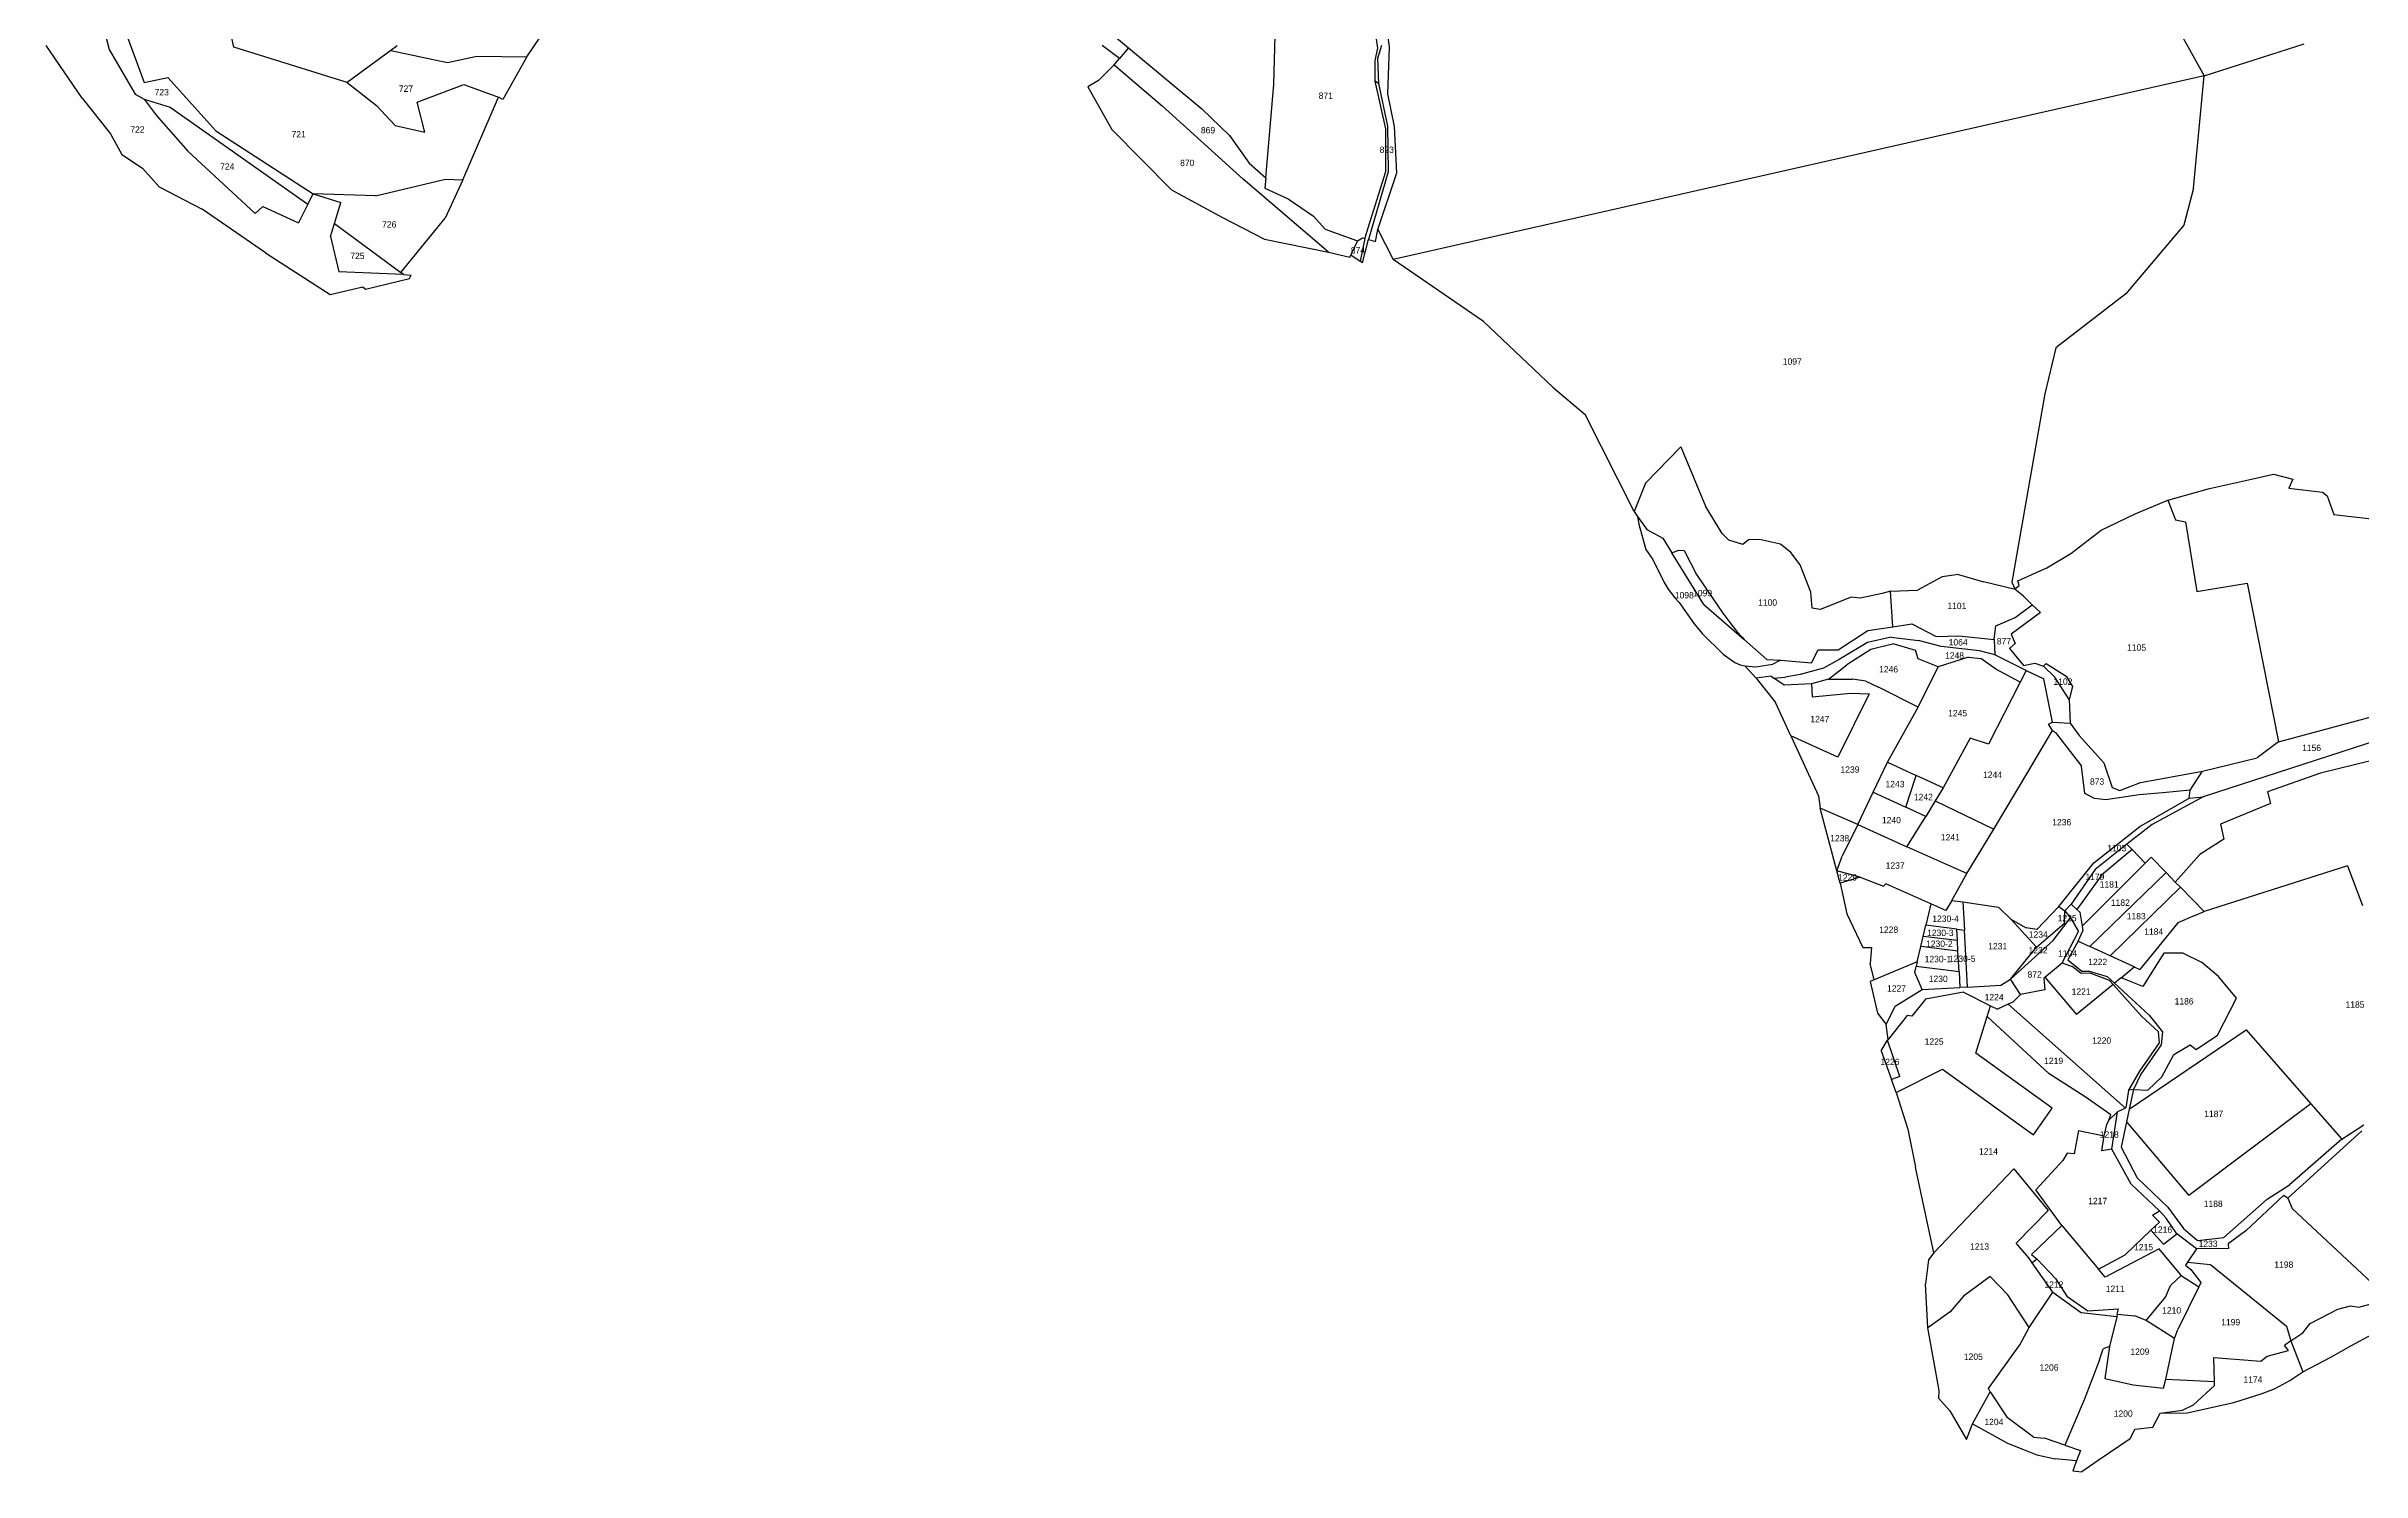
# Model space of a CAD drawing. Header units: metres. Extents: x 215851 to 218449, y 2702083 to 2704249.
# Drawn here: x 216063 to 216972, y 2702701 to 2703261 of the extents above; entities that cross this region are included whole.
import ezdxf
from ezdxf.enums import TextEntityAlignment as Align

# ---------------------------------------------------------------- set-up
doc = ezdxf.new("R2010")
doc.units = ezdxf.units.M

msp = doc.modelspace()

# ---------------------------------------------------------------- linework, layer by layer
at = {"layer": 'LIN'}
for p, q in [((216544.77, 2703245.61), (216545.73, 2703279.42)), ((216891.76, 2703281.51), (216909.79, 2703249.08)), ((216083.57, 2703276.03), (216087.9, 2703259.36)), ((216251.68, 2703256.48), (216262.68, 2703272.8)), ((216585.65, 2703259.9), (216583.07, 2703276.86)), ((216590.21, 2703260.41), (216587.93, 2703275.84)), ((216077.23, 2703240.33), (216063.21, 2703260.93)), ((216094.78, 2703264.89), (216101.61, 2703246.45)), ((216136.82, 2703260.28), (216135.84, 2703264.55)), ((216200.8, 2703260.89), (216198.32, 2703259.06)), ((216484.27, 2703255.92), (216477.45, 2703260.92)), ((216479.9, 2703266.55), (216487.8, 2703260.1)), ((216587.08, 2703260.96), (216585.49, 2703255.86)), ((216909.79, 2703249.08), (216948.97, 2703261.66)), ((216087.9, 2703259.36), (216098.09, 2703241.92)), ((216181.3, 2703246.5), (216136.82, 2703260.28)), ((216198.32, 2703259.06), (216181.3, 2703246.5)), ((216198.32, 2703259.06), (216220.6, 2703254.25)), ((216220.6, 2703254.25), (216232.05, 2703256.78)), ((216232.05, 2703256.78), (216251.68, 2703256.48)), ((216251.68, 2703256.48), (216242.33, 2703239.83)), ((216482.09, 2703253.34), (216475.98, 2703247.2)), ((216482.09, 2703253.34), (216484.27, 2703255.92)), ((216482.09, 2703253.34), (216501.05, 2703237.35)), ((216487.8, 2703260.1), (216484.27, 2703255.92)), ((216487.8, 2703260.1), (216516.56, 2703236.1)), ((216584.51, 2703255.05), (216585.65, 2703259.9)), ((216584.55, 2703247.02), (216584.51, 2703255.05)), ((216585.49, 2703255.86), (216585.92, 2703246)), ((216589.48, 2703242.06), (216590.21, 2703260.41)), ((216101.61, 2703246.45), (216110.9, 2703248.44)), ((216110.9, 2703248.44), (216129.72, 2703227.46)), ((216181.3, 2703246.5), (216192.72, 2703237.43)), ((216208.71, 2703238.79), (216227.05, 2703245.68)), ((216227.05, 2703245.68), (216240.56, 2703240.75)), ((216475.98, 2703247.2), (216471.76, 2703244.77)), ((216471.76, 2703244.77), (216481.18, 2703227.98)), ((216541.61, 2703209.04), (216544.77, 2703245.61)), ((216585.92, 2703246), (216584.55, 2703247.02)), ((216588.7, 2703228.28), (216584.55, 2703247.02)), ((216585.92, 2703246), (216589.38, 2703229.33)), ((216909.79, 2703249.08), (216591.61, 2703177.07)), ((216905.54, 2703205.05), (216909.79, 2703249.08)), ((216077.23, 2703240.33), (216088.42, 2703226.36)), ((216098.09, 2703241.92), (216101.58, 2703239.87)), ((216101.58, 2703239.87), (216111.85, 2703236.83)), ((216101.58, 2703239.87), (216106.3, 2703233.59)), ((216106.3, 2703233.59), (216118.77, 2703219.46)), ((216111.85, 2703236.83), (216165.82, 2703198.69)), ((216192.72, 2703237.43), (216200.02, 2703229.55)), ((216211.66, 2703227.02), (216208.71, 2703238.79)), ((216226.63, 2703208.28), (216240.56, 2703240.75)), ((216242.33, 2703239.83), (216240.56, 2703240.75)), ((216532.77, 2703208.56), (216501.05, 2703237.35)), ((216516.56, 2703236.1), (216527.39, 2703225.61)), ((216592.1, 2703229.13), (216589.48, 2703242.06)), ((216088.42, 2703226.36), (216092.85, 2703218.15)), ((216129.72, 2703227.46), (216167.93, 2703202.84)), ((216200.02, 2703229.55), (216211.66, 2703227.02)), ((216481.18, 2703227.98), (216504.65, 2703204.28)), ((216527.39, 2703225.61), (216535.11, 2703214.85)), ((216588.74, 2703211.5), (216588.7, 2703228.28)), ((216589.38, 2703229.33), (216589.66, 2703211.37)), ((216593.01, 2703211.04), (216592.1, 2703229.13)), ((216092.85, 2703218.15), (216100.97, 2703212.84)), ((216118.77, 2703219.46), (216145.11, 2703195.06)), ((216100.97, 2703212.84), (216107.44, 2703205.58)), ((216192.39, 2703202.05), (216219.87, 2703208.54)), ((216226.63, 2703208.28), (216219.63, 2703193.21)), ((216219.87, 2703208.54), (216226.63, 2703208.28)), ((216566.23, 2703179.89), (216532.77, 2703208.56)), ((216535.11, 2703214.85), (216541.61, 2703209.04)), ((216541.61, 2703209.04), (216541.27, 2703205.01)), ((216580.5, 2703185.24), (216588.74, 2703211.5)), ((216589.66, 2703211.37), (216581.93, 2703184.84)), ((216585.65, 2703188.72), (216593.01, 2703211.04)), ((216107.44, 2703205.58), (216124.39, 2703196.72)), ((216145.11, 2703195.06), (216148.1, 2703197.81)), ((216148.1, 2703197.81), (216162.1, 2703191.38)), ((216165.82, 2703198.69), (216162.1, 2703191.38)), ((216165.82, 2703198.69), (216167.93, 2703202.84)), ((216192.39, 2703202.05), (216167.93, 2703202.84)), ((216167.93, 2703202.84), (216178.82, 2703199.31)), ((216176.25, 2703191.09), (216178.82, 2703199.31)), ((216504.65, 2703204.28), (216524.7, 2703193.49)), ((216541.27, 2703205.01), (216550.38, 2703200.81)), ((216550.38, 2703200.81), (216560.3, 2703194)), ((216905.54, 2703205.05), (216901.75, 2703190.48)), ((216149.15, 2703179.59), (216124.39, 2703196.72)), ((216174.7, 2703186.1), (216176.25, 2703191.09)), ((216176.25, 2703191.09), (216202.35, 2703171.85)), ((216202.35, 2703171.85), (216219.63, 2703193.21)), ((216524.7, 2703193.49), (216541.13, 2703184.95)), ((216560.3, 2703194), (216564.98, 2703188.96)), ((216564.98, 2703188.96), (216577.63, 2703184.29)), ((216584.71, 2703184.06), (216585.65, 2703188.72)), ((216585.65, 2703188.72), (216591.61, 2703177.07)), ((216901.75, 2703190.48), (216879.11, 2703163.58)), ((216149.15, 2703179.59), (216174.62, 2703163.24)), ((216174.7, 2703186.1), (216177.96, 2703172.21)), ((216541.13, 2703184.95), (216566.23, 2703179.89)), ((216566.23, 2703179.89), (216574.64, 2703177.96)), ((216574.64, 2703177.96), (216575.02, 2703178.78)), ((216577.63, 2703184.29), (216575.02, 2703178.78)), ((216575.02, 2703178.78), (216578.64, 2703176.35)), ((216577.63, 2703184.29), (216579.64, 2703185.48)), ((216580.5, 2703185.24), (216578.64, 2703176.35)), ((216579.6, 2703175.71), (216581.93, 2703184.84)), ((216579.64, 2703185.48), (216580.5, 2703185.24)), ((216581.93, 2703184.84), (216584.71, 2703184.06)), ((216203.3, 2703171.16), (216177.96, 2703172.21)), ((216203.3, 2703171.16), (216202.35, 2703171.85)), ((216203.3, 2703171.16), (216206.32, 2703170.87)), ((216205.68, 2703169.53), (216206.32, 2703170.87)), ((216579.6, 2703175.71), (216578.64, 2703176.35)), ((216627.01, 2703152.75), (216591.61, 2703177.07)), ((216174.62, 2703163.24), (216187.42, 2703166.23)), ((216187.42, 2703166.23), (216188.5, 2703165.37)), ((216188.5, 2703165.37), (216205.68, 2703169.53)), ((216879.11, 2703163.58), (216851.61, 2703142.38)), ((216627.01, 2703152.75), (216654.28, 2703126.87)), ((216851.61, 2703142.38), (216847.31, 2703124.3)), ((216654.28, 2703126.87), (216666.95, 2703116.17)), ((216847.31, 2703124.3), (216834.35, 2703050.43)), ((216686.2, 2703078.13), (216666.95, 2703116.17)), ((216704.51, 2703103.5), (216690.56, 2703089.32)), ((216704.51, 2703103.5), (216714.1, 2703080.19)), ((216690.56, 2703089.32), (216686.2, 2703078.13)), ((216911.93, 2703087.18), (216925.98, 2703090.29)), ((216925.98, 2703090.29), (216936.98, 2703092.8)), ((216936.98, 2703092.8), (216944.61, 2703090.88)), ((216944.61, 2703090.88), (216942.96, 2703087.32)), ((216720.66, 2703069.56), (216714.1, 2703080.19)), ((216882.76, 2703077.2), (216895.49, 2703082.66)), ((216895.49, 2703082.66), (216911.93, 2703087.18)), ((216895.49, 2703082.66), (216898.52, 2703074.83)), ((216942.96, 2703087.32), (216956.26, 2703085.69)), ((216956.26, 2703085.69), (216958, 2703084.33)), ((216958, 2703084.33), (216960.7, 2703076.95)), ((216686.2, 2703078.13), (216687.49, 2703076.22)), ((216687.49, 2703076.22), (216691.17, 2703071.05)), ((216687.49, 2703076.22), (216687.93, 2703073.15)), ((216687.93, 2703073.15), (216690.75, 2703063.25)), ((216691.17, 2703071.05), (216697.43, 2703067.67)), ((216857.44, 2703061.65), (216869.34, 2703070.85)), ((216869.34, 2703070.85), (216882.76, 2703077.2)), ((216898.52, 2703074.83), (216902.45, 2703074.16)), ((216902.45, 2703074.16), (216906.92, 2703046.83)), ((216960.7, 2703076.95), (216965.1, 2703076.44)), ((216965.1, 2703076.44), (216976.59, 2703075.1)), ((216690.75, 2703063.25), (216693.52, 2703059.32)), ((216697.43, 2703067.67), (216700.96, 2703061.98)), ((216700.96, 2703061.98), (216703.75, 2703063.04)), ((216713.52, 2703041.71), (216700.96, 2703061.98)), ((216703.75, 2703063.04), (216705.75, 2703062.79)), ((216705.75, 2703062.79), (216710.67, 2703053.46)), ((216723.32, 2703066.86), (216720.66, 2703069.56)), ((216728.79, 2703065.15), (216723.32, 2703066.86)), ((216731, 2703067.01), (216728.79, 2703065.15)), ((216735.38, 2703067.11), (216731, 2703067.01)), ((216743.62, 2703065.38), (216735.38, 2703067.11)), ((216747.69, 2703062.1), (216743.62, 2703065.38)), ((216751.31, 2703057.21), (216747.69, 2703062.1)), ((216848.07, 2703055.99), (216857.44, 2703061.65)), ((216693.52, 2703059.32), (216697.97, 2703050.28)), ((216710.67, 2703053.46), (216720.94, 2703038.31)), ((216755.52, 2703046.48), (216751.31, 2703057.21)), ((216807.02, 2703052.47), (216797.35, 2703047.25)), ((216813.46, 2703053.46), (216807.02, 2703052.47)), ((216813.46, 2703053.46), (216823.19, 2703050.6)), ((216836.7, 2703050.96), (216848.07, 2703055.99)), ((216697.97, 2703050.28), (216699.56, 2703047.71)), ((216699.56, 2703047.71), (216702.13, 2703044.28)), ((216702.13, 2703044.28), (216703.86, 2703042.47)), ((216703.86, 2703042.47), (216709.67, 2703034.1)), ((216756.01, 2703040.21), (216755.52, 2703046.48)), ((216771.35, 2703044.56), (216759.09, 2703039.69)), ((216774.79, 2703044.2), (216771.35, 2703044.56)), ((216783.46, 2703045.96), (216774.79, 2703044.2)), ((216786.68, 2703046.96), (216783.46, 2703045.96)), ((216786.68, 2703046.96), (216797.35, 2703047.25)), ((216787.68, 2703032.94), (216786.68, 2703046.96)), ((216835.69, 2703047.55), (216823.19, 2703050.6)), ((216834.35, 2703050.43), (216835.52, 2703047.87)), ((216835.52, 2703047.87), (216837.16, 2703049.06)), ((216835.69, 2703047.55), (216835.52, 2703047.87)), ((216838.96, 2703044.96), (216835.69, 2703047.55)), ((216837.16, 2703049.06), (216836.7, 2703050.96)), ((216842.34, 2703041.49), (216838.96, 2703044.96)), ((216906.92, 2703046.83), (216926.69, 2703050.08)), ((216926.69, 2703050.08), (216939, 2702987.75)), ((216709.67, 2703034.1), (216712.8, 2703030.29)), ((216713.52, 2703041.71), (216729.33, 2703027.88)), ((216720.94, 2703038.31), (216724.13, 2703034.08)), ((216724.13, 2703034.08), (216726.39, 2703031.05)), ((216759.09, 2703039.69), (216756.01, 2703040.21)), ((216787.68, 2703032.94), (216795.1, 2703034.03)), ((216795.1, 2703034.03), (216804.7, 2703029.09)), ((216828.05, 2703033.3), (216835.7, 2703036.51)), ((216845.58, 2703038.58), (216834.03, 2703030.04)), ((216835.7, 2703036.51), (216842.34, 2703041.49)), ((216842.34, 2703041.49), (216845.58, 2703038.58)), ((216712.8, 2703030.29), (216721.09, 2703022.12)), ((216726.39, 2703031.05), (216728.69, 2703028.73)), ((216728.69, 2703028.73), (216729.33, 2703027.88)), ((216738.23, 2703020.1), (216729.33, 2703027.88)), ((216766.24, 2703023.92), (216777.88, 2703031.49)), ((216777.68, 2703026.72), (216766.65, 2703020.09)), ((216787.02, 2703028.83), (216777.68, 2703026.72)), ((216777.88, 2703031.49), (216787.68, 2703032.94)), ((216788.08, 2703026.23), (216779.07, 2703024.06)), ((216787.02, 2703028.83), (216797.71, 2703027.56)), ((216788.08, 2703026.23), (216796.56, 2703023.76)), ((216806.63, 2703025.15), (216797.71, 2703027.56)), ((216804.7, 2703029.09), (216813.59, 2703029.41)), ((216821.62, 2703023.48), (216806.63, 2703025.15)), ((216813.59, 2703029.41), (216827.39, 2703027.94)), ((216827.39, 2703027.94), (216828.05, 2703033.3)), ((216827.39, 2703027.94), (216827.62, 2703021.95)), ((216835.61, 2703026.38), (216833.39, 2703024.38)), ((216833.39, 2703024.38), (216838.85, 2703017.78)), ((216834.03, 2703030.04), (216835.61, 2703026.38)), ((216721.09, 2703022.12), (216725.63, 2703018.89)), ((216725.63, 2703018.89), (216727.73, 2703018.03)), ((216727.73, 2703018.03), (216729.54, 2703017.56)), ((216734.07, 2703012.73), (216729.54, 2703017.56)), ((216729.54, 2703017.56), (216733.85, 2703017.17)), ((216733.85, 2703017.17), (216740.62, 2703018.3)), ((216738.23, 2703020.1), (216743.61, 2703019.85)), ((216743.61, 2703019.85), (216740.62, 2703018.3)), ((216743.61, 2703019.85), (216755.71, 2703018.73)), ((216760.39, 2703016.65), (216751.33, 2703014.15)), ((216755.71, 2703018.73), (216758.39, 2703023.93)), ((216758.39, 2703023.93), (216766.24, 2703023.92)), ((216766.65, 2703020.09), (216760.39, 2703016.65)), ((216762.43, 2703012.31), (216769.64, 2703018.02)), ((216779.07, 2703024.06), (216769.64, 2703018.02)), ((216797.55, 2703020.4), (216796.56, 2703023.76)), ((216805.43, 2703017.25), (216797.55, 2703020.4)), ((216797.55, 2703001.34), (216805.43, 2703017.25)), ((216817.35, 2703021.05), (216805.43, 2703017.25)), ((216817.35, 2703021.05), (216822.16, 2703020.47)), ((216827.62, 2703021.95), (216821.62, 2703023.48)), ((216828.02, 2703016.3), (216822.16, 2703020.47)), ((216839.96, 2703015.8), (216827.62, 2703021.95)), ((216837.65, 2703011.14), (216828.02, 2703016.3)), ((216839.96, 2703015.8), (216837.65, 2703011.14)), ((216838.85, 2703017.78), (216843.38, 2703018.7)), ((216839.96, 2703015.8), (216846.86, 2703012.45)), ((216843.38, 2703018.7), (216846.75, 2703017.49)), ((216846.75, 2703017.49), (216847.79, 2703018.46)), ((216846.75, 2703017.49), (216851.14, 2703013.17)), ((216847.79, 2703018.46), (216855.6, 2703013.54)), ((216739.94, 2703013.49), (216734.07, 2703012.73)), ((216734.07, 2703012.73), (216741.61, 2703003.16)), ((216739.94, 2703013.49), (216740.95, 2703012.81)), ((216740.95, 2703012.81), (216745.44, 2703013.12)), ((216745.04, 2703010.03), (216740.95, 2703012.81)), ((216755.78, 2703010.51), (216745.04, 2703010.03)), ((216751.33, 2703014.15), (216745.44, 2703013.12)), ((216762.43, 2703012.31), (216755.78, 2703010.51)), ((216755.78, 2703010.51), (216755.99, 2703005.49)), ((216755.99, 2703005.49), (216771.15, 2703006.87)), ((216762.43, 2703012.31), (216771.78, 2703012.39)), ((216778.34, 2703006.65), (216766.11, 2702981.75)), ((216771.15, 2703006.87), (216778.34, 2703006.65)), ((216777.09, 2703011.65), (216771.78, 2703012.39)), ((216777.09, 2703011.65), (216782.05, 2703009.17)), ((216797.55, 2703001.34), (216782.05, 2703009.17)), ((216837.65, 2703011.14), (216825.18, 2702986.91)), ((216850.23, 2702995.47), (216846.86, 2703012.45)), ((216856.79, 2703004.35), (216851.14, 2703013.17)), ((216855.6, 2703013.54), (216858.12, 2703009.45)), ((216858.12, 2703009.45), (216856.79, 2703004.35)), ((216747.64, 2702990.12), (216741.61, 2703003.16)), ((216785.57, 2702979.83), (216797.55, 2703001.34)), ((216856.79, 2703004.35), (216857.26, 2702995.11)), ((216939, 2702987.75), (216976.36, 2702997.86)), ((216766.11, 2702981.75), (216747.64, 2702990.12)), ((216747.64, 2702990.12), (216758.5, 2702966.63)), ((216818, 2702989.18), (216807.38, 2702969.72)), ((216825.18, 2702986.91), (216818, 2702989.18)), ((216840.64, 2702975.9), (216850.33, 2702992.27)), ((216848.76, 2702994.76), (216850.23, 2702995.47)), ((216850.33, 2702992.27), (216848.76, 2702994.76)), ((216850.23, 2702995.47), (216857.26, 2702995.11)), ((216850.33, 2702992.27), (216851.48, 2702991.46)), ((216851.48, 2702991.46), (216861.66, 2702978.29)), ((216857.26, 2702995.11), (216860.76, 2702990.27)), ((216860.76, 2702990.27), (216870.42, 2702979.58)), ((216977.91, 2702988.42), (216909.36, 2702966.16)), ((216779.94, 2702968.08), (216785.57, 2702979.83)), ((216785.57, 2702979.83), (216796.76, 2702974.64)), ((216870.42, 2702979.58), (216873.7, 2702969.82)), ((216909.15, 2702976.28), (216930.56, 2702981.5)), ((216939, 2702987.75), (216930.56, 2702981.5)), ((216977.24, 2702980.91), (216955.42, 2702975.55)), ((216792.69, 2702962.19), (216796.76, 2702974.64)), ((216807.38, 2702969.72), (216796.76, 2702974.64)), ((216827.24, 2702953.58), (216840.64, 2702975.9)), ((216862.92, 2702967.46), (216861.66, 2702978.29)), ((216873.7, 2702969.82), (216876.71, 2702968.69)), ((216876.71, 2702968.69), (216884.8, 2702971.89)), ((216884.8, 2702971.89), (216909.15, 2702976.28)), ((216904.3, 2702968.87), (216909.15, 2702976.28)), ((216955.42, 2702975.55), (216934.6, 2702968.13)), ((216758.5, 2702966.63), (216759.19, 2702961.8)), ((216773.85, 2702955.36), (216759.19, 2702961.8)), ((216765.62, 2702937.18), (216759.19, 2702961.8)), ((216773.85, 2702955.36), (216779.94, 2702968.08)), ((216779.94, 2702968.08), (216792.69, 2702962.19)), ((216800.54, 2702958.56), (216792.69, 2702962.19)), ((216804.28, 2702964.6), (216800.54, 2702958.56)), ((216807.38, 2702969.72), (216804.28, 2702964.6)), ((216804.28, 2702964.6), (216827.24, 2702953.58)), ((216866.78, 2702965.6), (216862.92, 2702967.46)), ((216871.16, 2702965.01), (216866.78, 2702965.6)), ((216884.35, 2702967.06), (216871.16, 2702965.01)), ((216893.51, 2702967.72), (216884.35, 2702967.06)), ((216884.5, 2702954.59), (216903.92, 2702965.68)), ((216909.36, 2702966.16), (216889.43, 2702955.37)), ((216904.3, 2702968.87), (216893.51, 2702967.72)), ((216903.92, 2702965.68), (216904.3, 2702968.87)), ((216903.92, 2702965.68), (216909.36, 2702966.16)), ((216935.75, 2702963.56), (216916.26, 2702955.53)), ((216934.6, 2702968.13), (216935.75, 2702963.56)), ((216773.85, 2702955.36), (216767.76, 2702942.94)), ((216773.85, 2702955.36), (216793.14, 2702946.59)), ((216793.14, 2702946.59), (216800.54, 2702958.56)), ((216816.73, 2702936.12), (216827.24, 2702953.58)), ((216866.44, 2702940.38), (216884.5, 2702954.59)), ((216889.43, 2702955.37), (216879.4, 2702947.69)), ((216916.26, 2702955.53), (216917.55, 2702949.6)), ((216765.62, 2702937.18), (216767.76, 2702942.94)), ((216816.73, 2702936.12), (216793.14, 2702946.59)), ((216879.4, 2702947.69), (216867.05, 2702937.7)), ((216881.48, 2702945.56), (216869.65, 2702935.65)), ((216879.4, 2702947.69), (216881.48, 2702945.56)), ((216881.48, 2702945.56), (216886.7, 2702940.21)), ((216908.03, 2702943.55), (216898.44, 2702932.79)), ((216917.55, 2702949.6), (216908.03, 2702943.55)), ((216774.85, 2702934.74), (216765.62, 2702937.18)), ((216767.03, 2702932.32), (216765.62, 2702937.18)), ((216774.85, 2702934.74), (216767.03, 2702932.32)), ((216774.85, 2702934.74), (216784.04, 2702931.16)), ((216810.85, 2702925.53), (216816.73, 2702936.12)), ((216852.78, 2702923.21), (216866.44, 2702940.38)), ((216867.05, 2702937.7), (216857.62, 2702924.05)), ((216869.65, 2702935.65), (216859.85, 2702921.98)), ((216886.7, 2702940.21), (216861.89, 2702915.51)), ((216864.96, 2702907.44), (216894.83, 2702936.49)), ((216886.7, 2702940.21), (216888.97, 2702942.48)), ((216894.83, 2702936.49), (216888.97, 2702942.48)), ((216898.44, 2702932.79), (216894.83, 2702936.49)), ((216965.98, 2702939.19), (216909.74, 2702921.23)), ((216965.98, 2702939.19), (216971.93, 2702923.57)), ((216767.03, 2702932.32), (216769.64, 2702920.35)), ((216784.94, 2702932.07), (216784.04, 2702931.16)), ((216802.5, 2702924.23), (216784.94, 2702932.07)), ((216810.85, 2702925.53), (216808.48, 2702921.56)), ((216810.85, 2702925.53), (216815.14, 2702924.99)), ((216815.14, 2702924.99), (216829.09, 2702922.95)), ((216815.14, 2702924.99), (216815.74, 2702913.96)), ((216872.87, 2702903.83), (216900.46, 2702930.73)), ((216898.44, 2702932.79), (216900.46, 2702930.73)), ((216900.46, 2702930.73), (216909.74, 2702921.23)), ((216769.64, 2702920.35), (216775.88, 2702907.12)), ((216799.53, 2702911.47), (216800.55, 2702915.86)), ((216802.5, 2702924.23), (216800.55, 2702915.86)), ((216812.72, 2702914.34), (216800.55, 2702915.86)), ((216808.48, 2702921.56), (216802.5, 2702924.23)), ((216833.97, 2702918.24), (216829.09, 2702922.95)), ((216844, 2702907.28), (216833.97, 2702918.24)), ((216833.97, 2702918.24), (216839.95, 2702914.86)), ((216844, 2702907.28), (216854.99, 2702916.66)), ((216852.78, 2702923.21), (216844.13, 2702914.13)), ((216850.5, 2702909.89), (216854.72, 2702915.29)), ((216852.78, 2702923.21), (216855.12, 2702921.48)), ((216854.72, 2702915.29), (216857.4, 2702918.68)), ((216854.99, 2702916.66), (216854.72, 2702915.29)), ((216854.99, 2702916.66), (216855.12, 2702921.48)), ((216855.12, 2702921.48), (216857.62, 2702924.05)), ((216855.12, 2702921.48), (216857.4, 2702918.68)), ((216857.4, 2702918.68), (216860.47, 2702913.44)), ((216859.85, 2702921.98), (216857.62, 2702924.05)), ((216859.85, 2702921.98), (216860.95, 2702920.97)), ((216860.95, 2702920.97), (216861.89, 2702915.51)), ((216861.89, 2702915.51), (216862.23, 2702913.58)), ((216899.5, 2702916.78), (216884.51, 2702898.5)), ((216906.08, 2702919.64), (216899.5, 2702916.78)), ((216906.08, 2702919.64), (216909.74, 2702921.23)), ((216775.88, 2702907.12), (216779.27, 2702907.13)), ((216779.27, 2702907.13), (216778.75, 2702900.8)), ((216797.21, 2702901.53), (216798.59, 2702907.47)), ((216798.59, 2702907.47), (216799.53, 2702911.47)), ((216813.19, 2702905.64), (216798.59, 2702907.47)), ((216812.96, 2702909.79), (216799.53, 2702911.47)), ((216812.96, 2702909.79), (216812.72, 2702914.34)), ((216812.72, 2702914.34), (216815.74, 2702913.96)), ((216813.19, 2702905.64), (216812.96, 2702909.79)), ((216816.96, 2702891.57), (216815.74, 2702913.96)), ((216833.87, 2702894.72), (216850.5, 2702909.89)), ((216833.87, 2702894.72), (216844, 2702907.28)), ((216844.13, 2702914.13), (216839.95, 2702914.86)), ((216854.08, 2702901.12), (216860.47, 2702913.44)), ((216860.34, 2702909.56), (216856.35, 2702902.24)), ((216860.34, 2702909.56), (216862.23, 2702913.58)), ((216860.34, 2702909.56), (216864.96, 2702907.44)), ((216872.87, 2702903.83), (216864.96, 2702907.44)), ((216780.32, 2702894.4), (216778.75, 2702900.8)), ((216797.21, 2702901.53), (216780.32, 2702894.4)), ((216796.23, 2702897.32), (216796.79, 2702899.71)), ((216799.12, 2702890.61), (216796.23, 2702897.32)), ((216797.21, 2702901.53), (216796.79, 2702899.71)), ((216813.63, 2702897.6), (216796.79, 2702899.71)), ((216813.63, 2702897.6), (216813.19, 2702905.64)), ((216813.63, 2702897.6), (216813.96, 2702891.41)), ((216847.33, 2702895.47), (216854.08, 2702901.12)), ((216854.08, 2702901.12), (216857.95, 2702899.63)), ((216856.35, 2702902.24), (216861.75, 2702897.79)), ((216861.47, 2702896.91), (216857.95, 2702899.63)), ((216861.75, 2702897.79), (216864.66, 2702897.8)), ((216864.66, 2702897.8), (216871.68, 2702895.77)), ((216882.38, 2702899.48), (216872.87, 2702903.83)), ((216877.18, 2702895.19), (216882.38, 2702899.48)), ((216882.38, 2702899.48), (216884.51, 2702898.5)), ((216894.02, 2702904.82), (216885.76, 2702891.79)), ((216901.54, 2702904.83), (216894.02, 2702904.82)), ((216901.54, 2702904.83), (216908.8, 2702901.32)), ((216915.36, 2702895.67), (216908.8, 2702901.32)), ((216780.32, 2702894.4), (216778.71, 2702893.73)), ((216778.71, 2702893.73), (216781.59, 2702881.39)), ((216788.59, 2702884.03), (216799.12, 2702890.61)), ((216799.12, 2702890.61), (216813.96, 2702891.41)), ((216815.37, 2702889.63), (216800.52, 2702886.83)), ((216816.96, 2702891.57), (216813.96, 2702891.41)), ((216815.37, 2702889.63), (216825.94, 2702884.19)), ((216816.96, 2702891.57), (216830.06, 2702892.27)), ((216830.06, 2702892.27), (216833.87, 2702894.72)), ((216837.75, 2702888.65), (216833.87, 2702894.72)), ((216837.75, 2702888.65), (216834.71, 2702885.71)), ((216847.3, 2702890.45), (216837.75, 2702888.65)), ((216847.33, 2702895.47), (216846.83, 2702895.05)), ((216846.83, 2702895.05), (216847.3, 2702890.45)), ((216847.33, 2702895.47), (216859.7, 2702880.79)), ((216874.03, 2702892.6), (216859.7, 2702880.79)), ((216865.12, 2702896.97), (216861.47, 2702896.91)), ((216872.67, 2702894.11), (216865.12, 2702896.97)), ((216874.61, 2702893.07), (216871.68, 2702895.77)), ((216874.03, 2702892.6), (216872.67, 2702894.11)), ((216885.16, 2702880.18), (216874.03, 2702892.6)), ((216877.18, 2702895.19), (216874.61, 2702893.07)), ((216874.61, 2702893.07), (216888.19, 2702880.53)), ((216885.76, 2702891.79), (216877.18, 2702895.19)), ((216922.45, 2702887.25), (216915.36, 2702895.67)), ((216781.59, 2702881.39), (216785.09, 2702876.95)), ((216785.09, 2702876.95), (216788.59, 2702884.03)), ((216793.27, 2702880.38), (216785.77, 2702871.02)), ((216795.13, 2702880.1), (216793.27, 2702880.38)), ((216800.52, 2702886.83), (216795.13, 2702880.1)), ((216820.27, 2702865.7), (216824.66, 2702880.01)), ((216824.66, 2702880.01), (216825.94, 2702884.19)), ((216824.66, 2702880.01), (216849, 2702857.51)), ((216825.94, 2702884.19), (216828.73, 2702882.87)), ((216832.95, 2702884.87), (216828.73, 2702882.87)), ((216834.71, 2702885.71), (216832.95, 2702884.87)), ((216832.95, 2702884.87), (216878.94, 2702844.08)), ((216891.91, 2702874.06), (216885.16, 2702880.18)), ((216888.19, 2702880.53), (216893.5, 2702874.06)), ((216915.08, 2702872.77), (216922.45, 2702887.25)), ((216783.07, 2702866.6), (216785.52, 2702870.7)), ((216785.77, 2702871.02), (216785.09, 2702876.95)), ((216785.77, 2702871.02), (216785.52, 2702870.7)), ((216790.39, 2702856.43), (216785.52, 2702870.7)), ((216880.4, 2702843.69), (216926.31, 2702874.84)), ((216892.22, 2702869.73), (216891.91, 2702874.06)), ((216893.5, 2702874.06), (216892.98, 2702868.93)), ((216906.66, 2702867.12), (216915.08, 2702872.77)), ((216926.31, 2702874.84), (216951.7, 2702845.75)), ((216783.07, 2702866.6), (216787.18, 2702855.27)), ((216850.12, 2702844.01), (216820.27, 2702865.7)), ((216884.58, 2702858.54), (216892.22, 2702869.73)), ((216892.98, 2702868.93), (216885, 2702857.45)), ((216893.24, 2702856.42), (216897.86, 2702865.11)), ((216897.86, 2702865.11), (216904.3, 2702868.97)), ((216904.3, 2702868.97), (216906.66, 2702867.12)), ((216790.39, 2702856.43), (216787.18, 2702855.27)), ((216789.01, 2702850.17), (216787.18, 2702855.27)), ((216789.01, 2702850.17), (216807.18, 2702859.33)), ((216807.18, 2702859.33), (216842.8, 2702833.57)), ((216863.08, 2702848.49), (216849, 2702857.51)), ((216880.24, 2702851.15), (216884.58, 2702858.54)), ((216885, 2702857.45), (216882.07, 2702851.41)), ((216887.66, 2702851.08), (216893.24, 2702856.42)), ((216789.01, 2702850.17), (216793.51, 2702835.8)), ((216842.8, 2702833.57), (216850.12, 2702844.01)), ((216873.23, 2702841.42), (216863.08, 2702848.49)), ((216872.35, 2702839.37), (216875.82, 2702842.65)), ((216873.52, 2702827.99), (216875.82, 2702842.65)), ((216878.94, 2702844.08), (216875.82, 2702842.65)), ((216878.94, 2702844.08), (216879.32, 2702844.96)), ((216879.32, 2702844.96), (216880.24, 2702851.15)), ((216880.4, 2702843.69), (216879.34, 2702838.73)), ((216882.07, 2702851.41), (216880.24, 2702851.15)), ((216882.07, 2702851.41), (216880.4, 2702843.69)), ((216882.07, 2702851.41), (216887.66, 2702851.08)), ((216951.7, 2702845.75), (216903.82, 2702809.79)), ((216951.7, 2702845.75), (216963.76, 2702831.92)), ((216793.51, 2702835.8), (216796.48, 2702820.9)), ((216860.43, 2702835.35), (216858.75, 2702826.14)), ((216860.43, 2702835.35), (216870.54, 2702833.26)), ((216870.54, 2702833.26), (216871.62, 2702837.68)), ((216871.62, 2702837.68), (216872.35, 2702839.37)), ((216872.35, 2702839.37), (216873.23, 2702841.42)), ((216879.34, 2702838.73), (216877.18, 2702828.73)), ((216879.34, 2702838.73), (216903.82, 2702809.79)), ((216971.6, 2702835.2), (216942.55, 2702808.71)), ((216963.76, 2702831.92), (216972.49, 2702837.5)), ((216856.02, 2702826.43), (216854.37, 2702823.56)), ((216858.75, 2702826.14), (216856.02, 2702826.43)), ((216869.69, 2702827.27), (216870.54, 2702833.26)), ((216873.52, 2702827.99), (216869.69, 2702827.27)), ((216881.19, 2702814.25), (216873.52, 2702827.99)), ((216877.18, 2702828.73), (216883.53, 2702816.69)), ((216963.76, 2702831.92), (216943.25, 2702813.93)), ((216803.75, 2702787.35), (216796.48, 2702820.9)), ((216835.13, 2702820.25), (216803.75, 2702787.35)), ((216835.13, 2702820.25), (216848.55, 2702803.91)), ((216854.37, 2702823.56), (216843.71, 2702812.09)), ((216883.53, 2702816.69), (216895.52, 2702805.24)), ((216853.98, 2702798.09), (216843.71, 2702812.09)), ((216892.21, 2702803.76), (216881.19, 2702814.25)), ((216917.47, 2702793.31), (216934.5, 2702808.32)), ((216940.96, 2702809.87), (216926.1, 2702796)), ((216934.5, 2702808.32), (216943.25, 2702813.93)), ((216942.55, 2702808.71), (216940.96, 2702809.87)), ((216942.55, 2702808.71), (216944.36, 2702804.66)), ((216835.97, 2702791.15), (216848.55, 2702803.91)), ((216853.98, 2702798.09), (216842.01, 2702786.72)), ((216853.98, 2702798.09), (216868.34, 2702780.85)), ((216888.91, 2702796.17), (216892.3, 2702799.38)), ((216889.55, 2702802.04), (216892.21, 2702803.76)), ((216892.3, 2702799.38), (216889.55, 2702802.04)), ((216892.21, 2702803.76), (216894.83, 2702800.94)), ((216899.05, 2702794.81), (216894.83, 2702800.94)), ((216895.52, 2702805.24), (216901.69, 2702796.83)), ((216944.36, 2702804.66), (216981.44, 2702770.04)), ((216840.95, 2702785.31), (216835.97, 2702791.15)), ((216892.07, 2702788.9), (216870.96, 2702777.75)), ((216878.73, 2702786.56), (216888.91, 2702796.17)), ((216888.91, 2702796.17), (216893.77, 2702790.66)), ((216900.51, 2702778.88), (216892.07, 2702788.9)), ((216893.77, 2702790.66), (216899.05, 2702794.81)), ((216906.83, 2702788.88), (216899.05, 2702794.81)), ((216901.69, 2702796.83), (216907.17, 2702792.2)), ((216906.83, 2702788.88), (216903.27, 2702783.72)), ((216919.37, 2702789.06), (216906.83, 2702788.88)), ((216907.17, 2702792.2), (216917.47, 2702793.31)), ((216926.1, 2702796), (216919.2, 2702790.81)), ((216919.2, 2702790.81), (216919.37, 2702789.06)), ((216801.65, 2702784.6), (216800.46, 2702775.18)), ((216803.75, 2702787.35), (216801.65, 2702784.6)), ((216842.3, 2702783.39), (216840.95, 2702785.31)), ((216842.01, 2702786.72), (216844.33, 2702784.78)), ((216844.33, 2702784.78), (216842.3, 2702783.39)), ((216850.36, 2702771.85), (216842.3, 2702783.39)), ((216844.33, 2702784.78), (216851.47, 2702777.19)), ((216868.34, 2702780.85), (216878.73, 2702786.56)), ((216870.96, 2702777.75), (216868.34, 2702780.85)), ((216903.27, 2702783.72), (216902.4, 2702782.46)), ((216902.4, 2702782.46), (216904.5, 2702780.81)), ((216903.27, 2702783.72), (216912.24, 2702782.79)), ((216904.5, 2702780.81), (216908.49, 2702775.69)), ((216912.24, 2702782.79), (216942.11, 2702758.53)), ((216801.39, 2702757.9), (216800.46, 2702775.18)), ((216815.4, 2702770.29), (216810.12, 2702764.21)), ((216825.87, 2702778.07), (216815.4, 2702770.29)), ((216825.87, 2702778.07), (216832.81, 2702770.89)), ((216841.16, 2702758.06), (216832.81, 2702770.89)), ((216841.16, 2702758.06), (216850.36, 2702771.85)), ((216850.36, 2702771.85), (216861.71, 2702763.72)), ((216851.47, 2702777.19), (216855.87, 2702770.27)), ((216855.87, 2702770.27), (216864.1, 2702764.6)), ((216887.02, 2702760.76), (216894.58, 2702769.95)), ((216894.58, 2702769.95), (216896.64, 2702774.5)), ((216896.64, 2702774.5), (216900.82, 2702778.46)), ((216907.69, 2702773.99), (216899.44, 2702757.2)), ((216900.82, 2702778.46), (216900.51, 2702778.88)), ((216900.82, 2702778.46), (216907.69, 2702773.99)), ((216908.49, 2702775.69), (216907.69, 2702773.99)), ((216810.12, 2702764.21), (216801.39, 2702757.9)), ((216875.47, 2702762.26), (216861.71, 2702763.72)), ((216864.1, 2702764.6), (216876.21, 2702765.3)), ((216875.47, 2702762.26), (216872.65, 2702750.51)), ((216875.71, 2702763.25), (216875.47, 2702762.26)), ((216875.71, 2702763.25), (216876.21, 2702765.3)), ((216875.71, 2702763.25), (216882.61, 2702762.62)), ((216887.02, 2702760.76), (216882.61, 2702762.62)), ((216951.4, 2702759.65), (216962.24, 2702765.25)), ((216962.24, 2702765.25), (216967.21, 2702766.52)), ((216967.21, 2702766.52), (216970.5, 2702765.94)), ((216970.5, 2702765.94), (216976.74, 2702767.7)), ((216805.87, 2702733.27), (216801.39, 2702757.9)), ((216837.48, 2702751.23), (216841.16, 2702758.06)), ((216898.14, 2702753.77), (216887.02, 2702760.76)), ((216894.73, 2702737.7), (216898.14, 2702753.77)), ((216898.14, 2702753.77), (216899.44, 2702757.2)), ((216943.73, 2702752.82), (216941.31, 2702751)), ((216942.11, 2702758.53), (216943.73, 2702752.82)), ((216943.73, 2702752.82), (216948.46, 2702755.94)), ((216943.73, 2702752.82), (216948.54, 2702740.58)), ((216948.46, 2702755.94), (216951.4, 2702759.65)), ((216967.36, 2702750.83), (216975.51, 2702755.3)), ((216825.14, 2702734.04), (216837.48, 2702751.23)), ((216868.75, 2702745.33), (216862.77, 2702729.69)), ((216868.75, 2702745.33), (216870.2, 2702749.7)), ((216872.65, 2702750.51), (216870.2, 2702749.7)), ((216871.62, 2702743.44), (216870.83, 2702738.01)), ((216872.65, 2702750.51), (216871.62, 2702743.44)), ((216913.78, 2702736.86), (216913.64, 2702746.23)), ((216913.64, 2702746.23), (216932.06, 2702744.77)), ((216932.06, 2702744.77), (216934.56, 2702746.72)), ((216934.56, 2702746.72), (216942.81, 2702748.95)), ((216942.81, 2702748.95), (216941.31, 2702751)), ((216948.54, 2702740.58), (216959.54, 2702746.43)), ((216959.54, 2702746.43), (216967.36, 2702750.83)), ((216825.83, 2702732.82), (216825.14, 2702734.04)), ((216870.83, 2702738.01), (216881.91, 2702735.52)), ((216881.91, 2702735.52), (216893.84, 2702734.28)), ((216893.84, 2702734.28), (216894.73, 2702737.7)), ((216894.73, 2702737.7), (216913.78, 2702736.86)), ((216913.89, 2702735.27), (216905.57, 2702727.75)), ((216913.89, 2702735.27), (216913.78, 2702736.86)), ((216932.48, 2702732.17), (216937.62, 2702734.08)), ((216937.62, 2702734.08), (216943.38, 2702737.22)), ((216943.38, 2702737.22), (216948.54, 2702740.58)), ((216805.69, 2702730.13), (216805.87, 2702733.27)), ((216810.07, 2702725.29), (216805.69, 2702730.13)), ((216810.07, 2702725.29), (216816.61, 2702714.06)), ((216818.96, 2702720.19), (216825.83, 2702732.82)), ((216825.83, 2702732.82), (216832.54, 2702722.78)), ((216862.77, 2702729.69), (216855.1, 2702711.88)), ((216892.55, 2702724.42), (216901.3, 2702725.59)), ((216892.55, 2702724.42), (216903.17, 2702724.61)), ((216901.3, 2702725.59), (216905.57, 2702727.75)), ((216903.17, 2702724.61), (216921.49, 2702728.66)), ((216921.49, 2702728.66), (216932.48, 2702732.17)), ((216816.61, 2702714.06), (216818.96, 2702720.19)), ((216818.96, 2702720.19), (216832.66, 2702712.6)), ((216842.79, 2702714.96), (216832.54, 2702722.78)), ((216880.74, 2702714.37), (216882.53, 2702718.15)), ((216882.53, 2702718.15), (216889.69, 2702718.9)), ((216889.69, 2702718.9), (216892.55, 2702724.42)), ((216832.66, 2702712.6), (216838.86, 2702710.13)), ((216838.86, 2702710.13), (216844.17, 2702708.04)), ((216842.79, 2702714.96), (216847.11, 2702714.66)), ((216844.17, 2702708.04), (216851.3, 2702706.44)), ((216855.1, 2702711.88), (216847.11, 2702714.66)), ((216859.72, 2702705.72), (216851.3, 2702706.44)), ((216855.1, 2702711.88), (216861.26, 2702709.74)), ((216861.26, 2702709.74), (216859.72, 2702705.72)), ((216880.74, 2702714.37), (216868.24, 2702705.79)), ((216859.72, 2702705.72), (216858.21, 2702701.78)), ((216858.21, 2702701.78), (216861.83, 2702701.46)), ((216868.24, 2702705.79), (216861.83, 2702701.46))]:
    msp.add_line(p, q, dxfattribs=at)

# ---------------------------------------------------------------- texts
at = {"layer": 'PAR'}
for s, p in [('723', (216108.5, 2703242.65)), ('727', (216204.31, 2703244.05)), ('871', (216565.19, 2703241.28)), ('722', (216098.95, 2703228.02)), ('721', (216162.21, 2703226.16)), ('869', (216518.97, 2703227.74)), ('870', (216510.83, 2703214.89)), ('823', (216589.12, 2703220.06)), ('724', (216134.2, 2703213.52)), ('726', (216197.74, 2703190.78)), ('725', (216185.27, 2703178.44)), ('874', (216577.78, 2703180.62)), ('1097', (216748.2, 2703136.99)), ('1098', (216705.83, 2703045.3)), ('1099', (216713.01, 2703046.15)), ('1100', (216738.53, 2703042.46)), ('1101', (216812.76, 2703041.1)), ('1064', (216813.27, 2703026.84)), ('877', (216831.24, 2703027.25)), ('1105', (216883.29, 2703024.78)), ('1246', (216785.97, 2703016.25)), ('1248', (216811.85, 2703021.67)), ('1102', (216854.38, 2703011.4)), ('1247', (216759, 2702996.74)), ('1245', (216813.05, 2702999.02)), ('1156', (216951.92, 2702985.41)), ('1239', (216770.83, 2702976.92)), ('1243', (216788.49, 2702971.22)), ('1244', (216826.76, 2702974.9)), ('873', (216867.79, 2702972.19)), ('1242', (216799.63, 2702966.16)), ('1240', (216787.09, 2702957.08)), ('1241', (216810.19, 2702950.36)), ('1236', (216853.9, 2702956.27)), ('1238', (216766.81, 2702949.98)), ('1103', (216875.5, 2702946.11)), ('1229', (216769.9, 2702934.61)), ('1237', (216788.56, 2702939.26)), ('1179', (216866.91, 2702934.83)), ('1181', (216872.53, 2702931.84)), ('1182', (216876.9, 2702924.69)), ('1228', (216786.02, 2702914.09)), ('1230-4', (216808.33, 2702918.4)), ('1235', (216856.03, 2702918.64)), ('1183', (216883.13, 2702919.39)), ('1230-2', (216805.89, 2702908.58)), ('1230-3', (216806.3, 2702912.85)), ('1231', (216828.78, 2702907.62)), ('1232', (216844.6, 2702906.04)), ('1234', (216844.71, 2702912.21)), ('1184', (216890, 2702913.34)), ('1230-1', (216805.34, 2702902.57)), ('1230-5', (216814.84, 2702902.69)), ('872', (216843.28, 2702896.55)), ('1104', (216856.23, 2702904.8)), ('1222', (216868.03, 2702901.45)), ('1227', (216789.08, 2702891.09)), ('1230', (216805.45, 2702894.8)), ('1224', (216827.38, 2702887.65)), ('1221', (216861.52, 2702889.83)), ('1186', (216901.92, 2702885.99)), ('1185', (216968.97, 2702884.71)), ('1225', (216803.84, 2702870.2)), ('1220', (216869.58, 2702870.58)), ('1226', (216786.52, 2702862.25)), ('1219', (216850.73, 2702862.66)), ('1187', (216913.53, 2702841.81)), ('1218', (216872.56, 2702833.74)), ('1214', (216825.16, 2702827.14)), ('1217', (216868.01, 2702807.67)), ('1188', (216913.33, 2702806.54)), ('1216', (216893.49, 2702796.42)), ('1213', (216821.68, 2702789.81)), ('1215', (216886.04, 2702789.56)), ('1233', (216911.33, 2702790.87)), ('1198', (216941.03, 2702782.69)), ('1212', (216850.83, 2702774.86)), ('1211', (216874.88, 2702773.24)), ('1210', (216897.03, 2702764.75)), ('1199', (216920.2, 2702760.11)), ('1205', (216819.24, 2702746.57)), ('1206', (216848.92, 2702742.34)), ('1209', (216884.59, 2702748.54)), ('1174', (216928.92, 2702737.61)), ('1200', (216878.02, 2702724.24)), ('1204', (216827.28, 2702720.98))]:
    msp.add_text(s, height=2.5, dxfattribs=at).set_placement(p, align=Align.MIDDLE)

doc.saveas('drawing.dxf')
